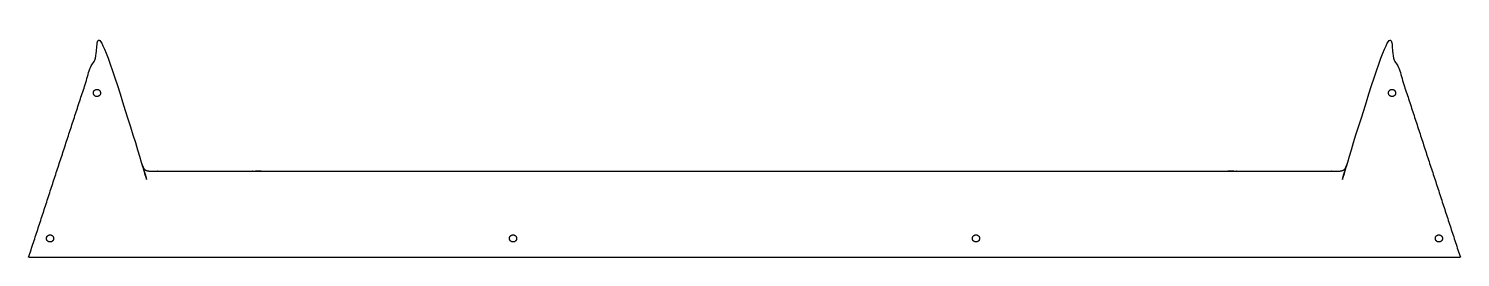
# Model space of a CAD drawing. Header units: inches. Extents: x 14 to 37.7, y 44.8 to 48.5.
import ezdxf

# ---------------------------------------------------------------- set-up
doc = ezdxf.new("R2010")
doc.units = ezdxf.units.IN
doc.header["$MEASUREMENT"] = 0
doc.layers.add('cut white', color=1, linetype='Continuous', true_color=0xfb0007)

msp = doc.modelspace()

# ---------------------------------------------------------------- linework, layer by layer
at = {"layer": 'cut white'}
for points, weights, knots in [([(14.012, 44.754), (14.555, 46.419), (15.098, 48.083), (15.125, 48.166), (15.211, 48.165), (15.297, 48.164), (15.323, 48.082), (15.607, 47.173), (15.891, 46.264), (15.917, 46.181), (16.004, 46.181), (25.838, 46.181), (35.672, 46.181), (35.758, 46.181), (35.784, 46.264), (36.068, 47.173), (36.352, 48.082), (36.378, 48.164), (36.464, 48.165), (36.551, 48.166), (36.577, 48.083), (37.12, 46.419), (37.663, 44.754)], [1, 1, 1, 0.807509067524, 1, 0.807509067524, 1, 1, 1, 0.805661526562, 1, 1, 1, 0.805661526562, 1, 1, 1, 0.807509067524, 1, 0.807509067524, 1, 1, 1], [-403.954736, -403.954736, -403.954736, -342.199389, -342.199389, -338.414112, -338.414112, -334.628835, -334.628835, -332.153089, -332.153089, -328.349059, -328.349059, 171.221048, 171.221048, 175.025078, 175.025078, 177.500825, 177.500825, 181.286101, 181.286101, 185.071378, 185.071378, 246.826745, 246.826745, 246.826745]), ([(15.081, 47.473), (15.081, 47.414), (15.14, 47.414), (15.199, 47.414), (15.199, 47.473), (15.199, 47.533), (15.14, 47.533), (15.081, 47.533), (15.081, 47.473)], [1, 0.707106781187, 1, 0.707106781187, 1, 0.707106781187, 1, 0.707106781187, 1], [0, 0, 0, 2.356194, 2.356194, 4.712389, 4.712389, 7.068583, 7.068583, 9.424778, 9.424778, 9.424778]), ([(36.476, 47.473), (36.476, 47.414), (36.535, 47.414), (36.594, 47.414), (36.594, 47.473), (36.594, 47.533), (36.535, 47.533), (36.476, 47.533), (36.476, 47.473)], [1, 0.707106781187, 1, 0.707106781187, 1, 0.707106781187, 1, 0.707106781187, 1], [0, 0, 0, 2.356194, 2.356194, 4.712389, 4.712389, 7.068583, 7.068583, 9.424778, 9.424778, 9.424778]), ([(14.307, 45.065), (14.307, 45.006), (14.366, 45.006), (14.425, 45.006), (14.425, 45.065), (14.425, 45.124), (14.366, 45.124), (14.307, 45.124), (14.307, 45.065)], [1, 0.707106781187, 1, 0.707106781187, 1, 0.707106781187, 1, 0.707106781187, 1], [0, 0, 0, 2.356194, 2.356194, 4.712389, 4.712389, 7.068583, 7.068583, 9.424778, 9.424778, 9.424778]), ([(21.955, 45.065), (21.955, 45.006), (22.014, 45.006), (22.073, 45.006), (22.073, 45.065), (22.073, 45.124), (22.014, 45.124), (21.955, 45.124), (21.955, 45.065)], [1, 0.707106781187, 1, 0.707106781187, 1, 0.707106781187, 1, 0.707106781187, 1], [0, 0, 0, 2.356194, 2.356194, 4.712389, 4.712389, 7.068583, 7.068583, 9.424778, 9.424778, 9.424778]), ([(29.602, 45.065), (29.602, 45.006), (29.662, 45.006), (29.721, 45.006), (29.721, 45.065), (29.721, 45.124), (29.662, 45.124), (29.602, 45.124), (29.602, 45.065)], [1, 0.707106781187, 1, 0.707106781187, 1, 0.707106781187, 1, 0.707106781187, 1], [0, 0, 0, 2.356194, 2.356194, 4.712389, 4.712389, 7.068583, 7.068583, 9.424778, 9.424778, 9.424778]), ([(37.25, 45.065), (37.25, 45.006), (37.309, 45.006), (37.368, 45.006), (37.368, 45.065), (37.368, 45.124), (37.309, 45.124), (37.25, 45.124), (37.25, 45.065)], [1, 0.707106781187, 1, 0.707106781187, 1, 0.707106781187, 1, 0.707106781187, 1], [0, 0, 0, 2.356194, 2.356194, 4.712389, 4.712389, 7.068583, 7.068583, 9.424778, 9.424778, 9.424778])]:
    msp.add_rational_spline(points, weights, degree=2, knots=knots, dxfattribs=at)
for points in [[(14.04, 44.75), (14.025, 44.75), (14.012, 44.754)], [(37.663, 44.754), (37.65, 44.75), (37.636, 44.75)]]:
    msp.add_rational_spline(points, [1, 0.992951327039, 1], degree=2, dxfattribs=at)
msp.add_open_spline([(37.636, 44.75), (25.838, 44.75), (14.04, 44.75)], degree=2, dxfattribs=at)

doc.saveas('drawing.dxf')
